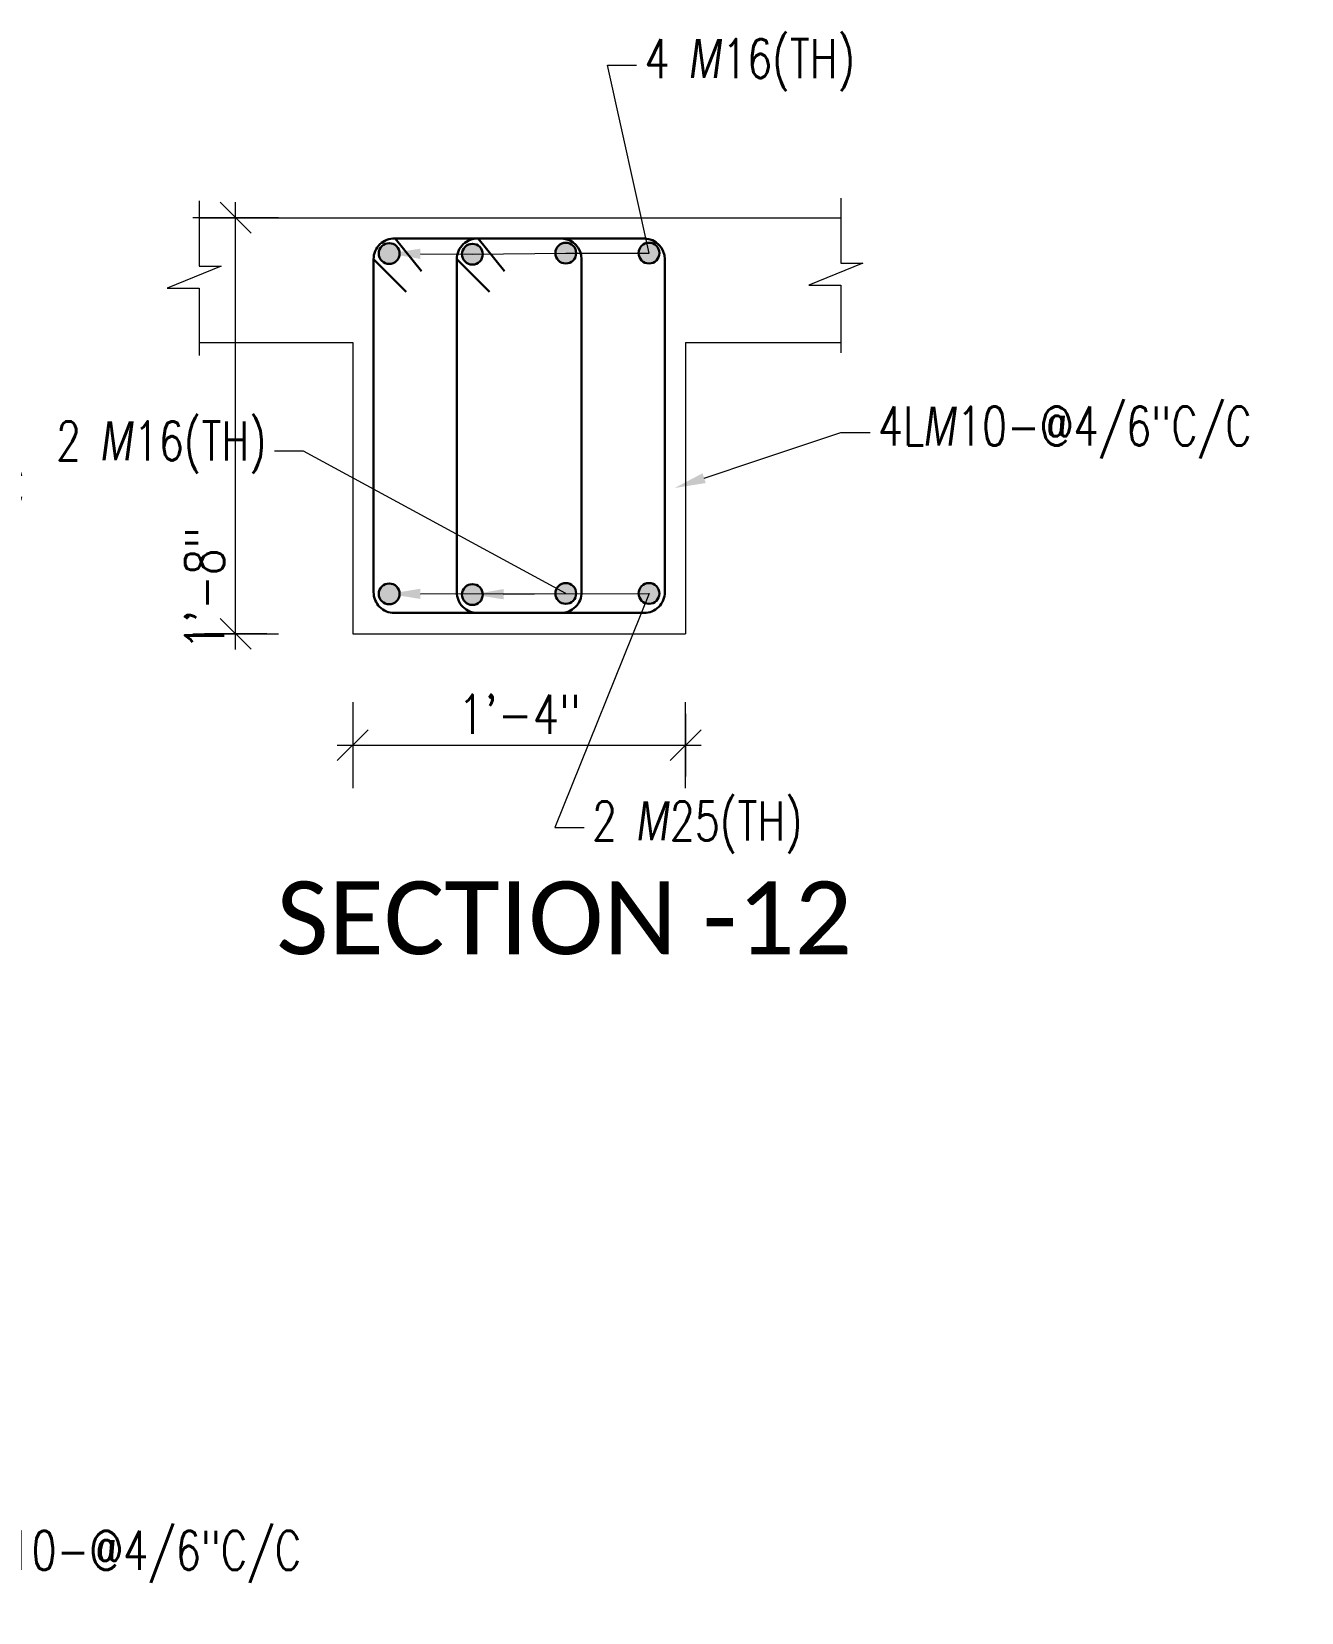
# Model space of a CAD drawing. Header units: inches. Extents: x 0 to 162649, y -36601 to -26324.
# Drawn here: x 157019.1 to 157080.1, y -36256.6 to -36180.6 of the extents above; entities that cross this region are included whole.
import ezdxf
from ezdxf import colors
from ezdxf.entities.mleader import LeaderData, LeaderLine
from ezdxf.math import Vec2, Vec3

# ---------------------------------------------------------------- set-up
doc = ezdxf.new("R2010")
doc.units = ezdxf.units.IN
doc.header["$MEASUREMENT"] = 0
for name, color, linetype, lineweight in [('Dim', 1, 'Continuous', 13), ('hatch', 252, 'Continuous', 0), ('OL_AR_Text', 140, 'Continuous', 5), ('Rein', 3, 'Continuous', 30), ('Stirrups', 191, 'Continuous', 25), ('TEXT', 7, 'Continuous', 9)]:
    doc.layers.add(name, color=color, linetype=linetype, lineweight=lineweight)
doc.styles.add('1-8 Annotative Text', font='calibri.ttf', dxfattribs={"height": 0.125})
doc.styles.add('DIM', font='simplex.shx', dxfattribs={"width": 0.75})
doc.styles.add('rmtext', font='romans.shx', dxfattribs={"width": 0.8})
doc.dimstyles.new('DIM-24', dxfattribs={"dimscale": 24, "dimtxt": 0.078125, "dimasz": 0.0625, "dimexe": 0.0625, "dimexo": 0.015625, "dimgap": 0.015625, "dimtad": 1, "dimdec": 1, "dimzin": 3, "dimdsep": 46, "dimlunit": 4, "dimtxsty": 'rmtext', "dimblk": 'OBLIQUE', "dimcen": 0.09375, "dimdle": 0.03125, "dimclrd": 1, "dimclre": 1, "dimclrt": 2, "dimadec": 0, "dimazin": 0, "dimtfac": 0.75, "dimtdec": 1, "dimtix": 1, "dimtmove": 0, "dimatfit": 3, "dimfxl": 0.0625, "dimfxlon": 1, "dimfrac": 1, "dimtolj": 1, "dimtzin": 0, "dimlwd": -1, "dimlwe": 5, "dimarcsym": 0})

# ---------------------------------------------------------------- blocks, each defined once
blk = doc.blocks.new('_Oblique')
for p, q in [((0, -1.375), (0, 1.375)), ((-0.495, -0.495), (0.495, 0.495))]:
    blk.add_line(p, q)
blk = doc.blocks.new('*D269')
at = {"layer": 'Defpoints', "color": 0, "transparency": 16777216}
for p in [(157034.508, -36209.586), (157050.508, -36209.586), (157050.508, -36214.94)]:
    blk.add_point(p, dxfattribs=at)
at = {"layer": 'Dim', "color": 1, "lineweight": 5, "transparency": 16777216}
for p, q in [((157034.508, -36213.44), (157034.508, -36216.44)), ((157050.508, -36213.44), (157050.508, -36216.44))]:
    blk.add_line(p, q, dxfattribs=at)
at = {"layer": 'Dim', "color": 1, "transparency": 16777216}
blk.add_line((157033.758, -36214.94), (157051.258, -36214.94), dxfattribs=at)
at = {"layer": 'Dim', "color": 1, "transparency": 16777216, "xscale": 1.5, "yscale": 1.5, "zscale": 1.5, "rotation": 180}
blk.add_blockref('_Oblique', (157034.508, -36214.94), dxfattribs=at)
at = {"layer": 'Dim', "color": 1, "transparency": 16777216, "xscale": 1.5, "yscale": 1.5, "zscale": 1.5}
blk.add_blockref('_Oblique', (157050.508, -36214.94), dxfattribs=at)
at = {"layer": 'Dim', "color": 2, "transparency": 16777216, "insert": (157042.508, -36213.449), "char_height": 1.875, "attachment_point": 5, "style": 'rmtext'}
blk.add_mtext('\\A1;1\'-4"', dxfattribs=at)
blk = doc.blocks.new('*D270')
at = {"layer": 'Defpoints', "color": 0, "transparency": 16777216}
for p in [(157028.876, -36189.586), (157034.508, -36189.586), (157034.508, -36209.586)]:
    blk.add_point(p, dxfattribs=at)
at = {"layer": 'Dim', "color": 1, "transparency": 16777216}
blk.add_line((157028.876, -36210.336), (157028.876, -36188.836), dxfattribs=at)
at = {"layer": 'Dim', "color": 1, "lineweight": 5, "transparency": 16777216}
for p, q in [((157030.376, -36189.586), (157027.376, -36189.586)), ((157030.376, -36209.586), (157027.376, -36209.586))]:
    blk.add_line(p, q, dxfattribs=at)
at = {"layer": 'Dim', "color": 1, "transparency": 16777216, "xscale": 1.5, "yscale": 1.5, "zscale": 1.5}
for p, rotation in [((157028.876, -36189.586), 90), ((157028.876, -36209.586), 270)]:
    blk.add_blockref('_Oblique', p, dxfattribs=dict(at, rotation=rotation))
at = {"layer": 'Dim', "color": 2, "transparency": 16777216, "insert": (157027.385, -36207.41), "char_height": 1.875, "attachment_point": 5, "rotation": 90, "style": 'rmtext'}
blk.add_mtext('\\A1;1\'-8"', dxfattribs=at)

msp = doc.modelspace()

# ---------------------------------------------------------------- hatches: boundary and pattern name
at = {"layer": 'Rein'}
h = msp.add_hatch(color=256, dxfattribs=at)
h.dxf.hatch_style = 1
h.paths.add_polyline_path([(157036.759, -36191.31, 1), (157035.759, -36191.31, 1)])
h = msp.add_hatch(color=256, dxfattribs=at)
h.dxf.hatch_style = 1
h.paths.add_polyline_path([(157045.249, -36191.288, 1), (157044.249, -36191.288, 1)])
h = msp.add_hatch(color=256, dxfattribs=at)
h.dxf.hatch_style = 1
h.paths.add_polyline_path([(157049.249, -36191.288, 1), (157048.249, -36191.288, 1)])
h = msp.add_hatch(color=256, dxfattribs=at)
h.dxf.hatch_style = 1
h.paths.add_polyline_path([(157040.759, -36191.342, 1), (157039.759, -36191.342, 1)])
h = msp.add_hatch(color=256, dxfattribs=at)
h.dxf.hatch_style = 1
h.paths.add_polyline_path([(157036.759, -36207.668, 1), (157035.759, -36207.668, 1)])
h = msp.add_hatch(color=256, dxfattribs=at)
h.dxf.hatch_style = 1
h.paths.add_polyline_path([(157040.759, -36207.7, 1), (157039.759, -36207.7, 1)])
h = msp.add_hatch(color=256, dxfattribs=at)
h.dxf.hatch_style = 1
h.paths.add_polyline_path([(157045.249, -36207.646, 1), (157044.249, -36207.646, 1)])
h = msp.add_hatch(color=256, dxfattribs=at)
h.dxf.hatch_style = 1
h.paths.add_polyline_path([(157049.249, -36207.646, 1), (157048.249, -36207.646, 1)])

# ---------------------------------------------------------------- linework, layer by layer
at = {"layer": 'hatch'}
for p, q in [((157027.13, -36188.784), (157027.13, -36191.913)), ((157057.976, -36188.646), (157057.976, -36191.775)), ((157027.13, -36189.586), (157057.976, -36189.586)), ((157028.187, -36191.913), (157025.587, -36192.975)), ((157027.13, -36191.913), (157028.187, -36191.913)), ((157059.033, -36191.775), (157056.432, -36192.837)), ((157057.976, -36191.775), (157059.033, -36191.775)), ((157025.587, -36192.975), (157027.13, -36192.975)), ((157027.13, -36192.975), (157027.13, -36196.218)), ((157056.432, -36192.837), (157057.976, -36192.837)), ((157057.976, -36192.837), (157057.976, -36196.08)), ((157027.13, -36195.586), (157034.508, -36195.586)), ((157034.508, -36195.586), (157034.508, -36209.586)), ((157050.508, -36195.586), (157050.508, -36209.586)), ((157050.508, -36195.586), (157057.976, -36195.586)), ((157034.508, -36209.586), (157050.508, -36209.586))]:
    msp.add_line(p, q, dxfattribs=at)
at = {"layer": 'Rein'}
for centre in [(157036.259, -36191.31), (157044.749, -36191.288), (157048.749, -36191.288), (157040.259, -36191.342), (157036.259, -36207.668), (157040.259, -36207.7), (157044.749, -36207.646), (157048.749, -36207.646)]:
    msp.add_circle(centre, 0.5, dxfattribs=at)
at = {"layer": 'Stirrups', "lineweight": 30}
for p, q in [((157036.541, -36190.586), (157037.806, -36192.158)), ((157040.541, -36190.586), (157041.806, -36192.158)), ((157035.508, -36191.586), (157037.083, -36193.148)), ((157039.508, -36191.586), (157041.083, -36193.148))]:
    msp.add_line(p, q, dxfattribs=at)
for points in [[(157036.508, -36208.586), (157048.508, -36208.586, 0.414214), (157049.508, -36207.586), (157049.508, -36191.586, 0.404381), (157048.541, -36190.586), (157036.541, -36190.586, 0.424115), (157035.508, -36191.586), (157035.508, -36207.586, 0.414214)], [(157040.508, -36208.586), (157044.508, -36208.586, 0.414214), (157045.508, -36207.586), (157045.508, -36191.586, 0.404381), (157044.541, -36190.586), (157040.541, -36190.586, 0.424115), (157039.508, -36191.586), (157039.508, -36207.586, 0.414214)]]:
    msp.add_lwpolyline(points, format="xyb", close=True, dxfattribs=at)

# ---------------------------------------------------------------- texts
at = {"layer": 'OL_AR_Text', "insert": (157030.836, -36221.487), "char_height": 3.5, "width": 2.6734445e-317, "attachment_point": 1, "style": '1-8 Annotative Text'}
msp.add_mtext('SECTION -12', dxfattribs=at)

# ---------------------------------------------------------------- dimensions: what is measured, and where the dimension line sits
at = {"layer": 'Dim'}
dim = msp.add_linear_dim(base=(157028.876, -36189.586), p1=(157034.508, -36209.586), p2=(157034.508, -36189.586), angle=90, dimstyle='DIM-24', dxfattribs=at)
dim.commit()
dim.dimension.update_dxf_attribs({"geometry": '*D270', "text_midpoint": (157028.876, -36207.41), "dimtype": 160})
dim = msp.add_linear_dim(base=(157050.508, -36214.94), p1=(157034.508, -36209.586), p2=(157050.508, -36209.586), dimstyle='DIM-24', dxfattribs=at)
dim.commit()
dim.dimension.update_dxf_attribs({"geometry": '*D269', "text_midpoint": (157042.508, -36213.449)})

# ---------------------------------------------------------------- leaders
at = {"layer": 'TEXT'}
ml = msp.add_multileader_mtext('Standard', dxfattribs=at)
ml.set_content('4 {\\Fgothici|c0;M}16(TH) ', color=256, style='DIM')
ml.set_leader_properties(color=1, linetype='ByLayer', lineweight=9)
ml.build(insert=Vec2(0, 0))
ml.multileader.update_dxf_attribs({"text_right_attachment_type": 2, "dogleg_length": 0.25, "arrow_head_size": 1.5, "scale": 32})
ctx = ml.context
ctx.base_point, ctx.scale, ctx.char_height, ctx.arrow_head_size, ctx.landing_gap_size, ctx.plane_origin = Vec3(157048.154, -36182.25), 32, 1.875, 1.5, 0.375, Vec3(157059.256, -36190.346)
ctx.right_attachment = 2
notes = []
notes.append((ctx, [(0, (1, 1, 0), (157046.75, -36182.25), (1, 0), 1.404, [(3, [(157036.259, -36191.31), (157040.259, -36191.342), (157044.749, -36191.288), (157048.749, -36191.288)], 0, [])])]))
ctx.mtext.insert, ctx.mtext.flow_direction = Vec3(157048.529, -36181), 5
ml = msp.add_multileader_mtext('Standard', dxfattribs=at)
ml.set_content('4L{\\Fgothici|c0;M}10-@4/6"C/C ', color=256, style='DIM')
ml.set_leader_properties(color=1, linetype='ByLayer', lineweight=9)
ml.build(insert=Vec2(0, 0))
ml.multileader.update_dxf_attribs({"text_right_attachment_type": 2, "dogleg_length": 0.25, "arrow_head_size": 1.5, "scale": 32})
ctx = ml.context
ctx.base_point, ctx.scale, ctx.char_height, ctx.arrow_head_size, ctx.landing_gap_size, ctx.plane_origin = Vec3(157059.38, -36199.916), 32, 1.875, 1.5, 0.375, Vec3(157069.915, -36209.669)
ctx.right_attachment = 2
notes.append((ctx, [(0, (1, 1, 0), (157057.976, -36199.916), (1, 0), 1.404, [(1, [(157049.976, -36202.58), (157053.976, -36201.248)], 0, [])])]))
ctx.mtext.insert, ctx.mtext.flow_direction = Vec3(157059.755, -36198.666), 5
ml = msp.add_multileader_mtext('Standard', dxfattribs=at)
ml.set_content('2 {\\Fgothici|c0;M}16(TH) ', color=256, style='DIM')
ml.set_leader_properties(color=1, linetype='ByLayer', lineweight=9)
ml.build(insert=Vec2(0, 0))
ml.multileader.update_dxf_attribs({"text_right_attachment_type": 2, "dogleg_length": 0.25, "arrow_head_size": 1.5, "scale": 32})
ctx = ml.context
ctx.base_point, ctx.scale, ctx.char_height, ctx.arrow_head_size, ctx.landing_gap_size, ctx.plane_origin = Vec3(157019.144, -36200.628), 32, 1.875, 1.5, 0.375, Vec3(157059.256, -36206.704)
ctx.right_attachment, ctx.text_align_type = 2, 2
notes.append((ctx, [(1, (1, 1, 0), (157032.147, -36200.806), (-1, 0), 1.404, [(2, [(157040.259, -36207.7), (157044.749, -36207.646)], 0, [])])]))
ctx.mtext.insert, ctx.mtext.alignment, ctx.mtext.flow_direction = Vec3(157030.367, -36199.378), 3, 5
ml = msp.add_multileader_mtext('Standard', dxfattribs=at)
ml.set_content('4L{\\Fgothici|c0;M}10-@4/6"C/C ', color=256, style='DIM')
ml.set_leader_properties(color=1, linetype='ByLayer', lineweight=9)
ml.build(insert=Vec2(0, 0))
ml.multileader.update_dxf_attribs({"text_right_attachment_type": 2, "dogleg_length": 0.25, "arrow_head_size": 1.5, "scale": 32})
ctx = ml.context
ctx.base_point, ctx.scale, ctx.char_height, ctx.arrow_head_size, ctx.landing_gap_size, ctx.plane_origin = Vec3(157000.404, -36202.809), 32, 1.875, 1.5, 0.375, Vec3(157010.939, -36212.562)
ctx.right_attachment = 2
notes.append((ctx, [(0, (1, 1, 0), (156999, -36202.809), (1, 0), 1.404, [(1, [(156990.999, -36205.472), (156994.999, -36204.141)], 0, [])])]))
ctx.mtext.insert, ctx.mtext.flow_direction = Vec3(157000.779, -36201.559), 5
ml = msp.add_multileader_mtext('Standard', dxfattribs=at)
ml.set_content('2 {\\Fgothici|c0;M}25(TH) ', color=256, style='DIM')
ml.set_leader_properties(color=1, linetype='ByLayer', lineweight=9)
ml.build(insert=Vec2(0, 0))
ml.multileader.update_dxf_attribs({"text_right_attachment_type": 2, "dogleg_length": 0.25, "arrow_head_size": 1.5, "scale": 32})
ctx = ml.context
ctx.base_point, ctx.scale, ctx.char_height, ctx.arrow_head_size, ctx.landing_gap_size, ctx.plane_origin = Vec3(157045.633, -36218.893), 32, 1.875, 1.5, 0.375, Vec3(157057.293, -36216.846)
ctx.right_attachment = 2
notes.append((ctx, [(0, (1, 1, 0), (157044.229, -36218.893), (1, 0), 1.404, [(3, [(157036.259, -36207.668), (157048.749, -36207.646)], 0, [])])]))
ctx.mtext.insert, ctx.mtext.flow_direction = Vec3(157046.008, -36217.643), 5
ml = msp.add_multileader_mtext('Standard', dxfattribs=at)
ml.set_content('4L{\\Fgothici|c0;M}10-@4/6"C/C ', color=256, style='DIM')
ml.set_leader_properties(color=1, linetype='ByLayer', lineweight=9)
ml.build(insert=Vec2(0, 0))
ml.multileader.update_dxf_attribs({"text_right_attachment_type": 2, "dogleg_length": 0.25, "arrow_head_size": 1.5, "scale": 32})
ctx = ml.context
ctx.base_point, ctx.scale, ctx.char_height, ctx.arrow_head_size, ctx.landing_gap_size, ctx.plane_origin = Vec3(157013.692, -36253.956), 32, 1.875, 1.5, 0.375, Vec3(157022.227, -36263.709)
ctx.right_attachment = 2
notes.append((ctx, [(0, (1, 1, 0), (157012.288, -36253.956), (1, 0), 1.404, [(1, [(157003.288, -36256.62), (157008.288, -36255.288)], 0, [])])]))
ctx.mtext.insert, ctx.mtext.flow_direction = Vec3(157014.067, -36252.706), 5
for ctx, leaders in notes:
    for number, flags, end, landing, length, lines in leaders:
        leader = LeaderData()
        leader.index, (leader.has_last_leader_line, leader.has_dogleg_vector, leader.attachment_direction) = number, flags
        leader.last_leader_point, leader.dogleg_vector, leader.dogleg_length = Vec3(end), Vec3(landing), length
        for number, points, colour, breaks in lines:
            line = LeaderLine()
            line.index, line.vertices, line.color, line.breaks = number, Vec3.list(points), colors.encode_raw_color(colour), breaks
            leader.lines.append(line)
        ctx.leaders.append(leader)

doc.saveas('drawing.dxf')
